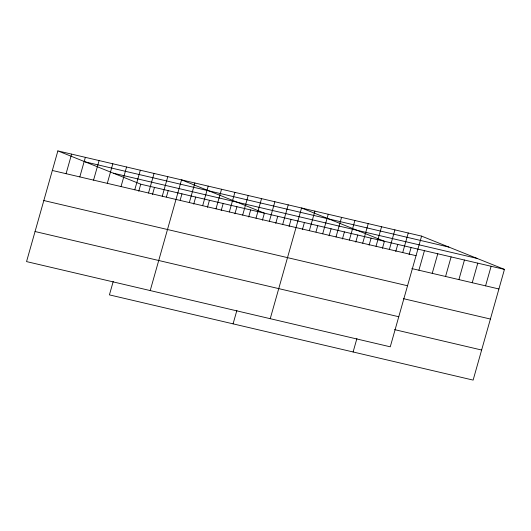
<?xml version="1.0" encoding="UTF-8"?>
<svg xmlns="http://www.w3.org/2000/svg" width="531" height="531" viewBox="0 0 531 531"><rect width="100%" height="100%" fill="white"/><g stroke="black" fill="none" stroke-linecap="round" stroke-linejoin="round"><path stroke-width="0.8" d="M57.872 150.904L26.55 261.597L390.258 346.809L421.581 236.116L57.872 150.904L140.742 184.191L504.45 269.403L473.128 380.096L109.419 294.884L113.229 281.43M66.076 173.69L71.612 154.123M79.816 176.909L85.352 157.342M93.556 180.128L99.091 160.561M107.295 183.348L112.831 163.78M121.035 186.567L126.57 166.999M134.774 189.786L140.317 170.219M138.75 191.233L140.742 184.191M148.514 193.005L154.056 173.438M152.49 194.452L154.481 187.41M162.254 196.224L167.796 176.657M166.449 196.888L168.221 190.629M150.213 290.57L181.536 179.876L264.405 213.163L262.407 220.206M180.188 200.107L181.96 193.848M189.335 202.57L194.87 182.996M193.709 204.11L195.7 197.067M202.669 205.689L208.205 186.122M207.448 207.329L209.446 200.287M216.004 208.816L221.54 189.248M221.188 210.548L223.186 203.506M229.339 211.942L234.875 192.375M234.928 213.767L236.926 206.725M242.674 215.068L248.216 195.494M248.667 216.987L250.665 209.944M256.015 218.188L261.551 198.621M233.082 323.857L236.886 310.403M269.35 221.314L274.885 201.747M275.748 223.332L277.74 216.29M282.684 224.44L288.22 204.873M289.083 226.458L291.074 219.409M270.233 318.693L301.555 207.993L384.424 241.286L382.433 248.329M302.418 229.578L304.409 222.535M309.354 230.686L314.896 211.119M315.978 231.921L317.744 225.662M322.689 233.813L328.231 214.245M329.087 235.83L331.085 228.788M336.03 236.939L341.566 217.371M342.429 238.957L344.42 231.908M349.365 240.065L354.9 220.491M355.763 242.076L357.755 235.034M362.7 243.185L368.235 223.617M369.098 245.203L371.089 238.16M376.034 246.311L381.57 226.744M353.102 351.98L356.912 338.526M389.369 249.437L394.911 229.87M395.768 251.455L397.765 244.406M402.71 252.564L408.246 232.99M409.102 254.575L411.1 247.532M418.899 270.226L424.435 250.659M432.234 273.352L437.77 253.778M445.569 276.478L451.104 256.904M458.903 279.598L464.439 260.031M472.238 282.724L477.781 263.157M485.58 285.851L491.115 266.277M85.219 161.889L448.927 247.101M113.395 173.206L477.103 258.418M52.337 170.471L416.045 255.683M411.837 268.573L498.914 288.97M43.827 200.539L407.536 285.758M403.328 298.641L490.405 319.045M35.059 231.523L398.768 316.741M394.56 329.625L481.637 350.029M421.581 236.116L504.45 269.403"/></g></svg>
